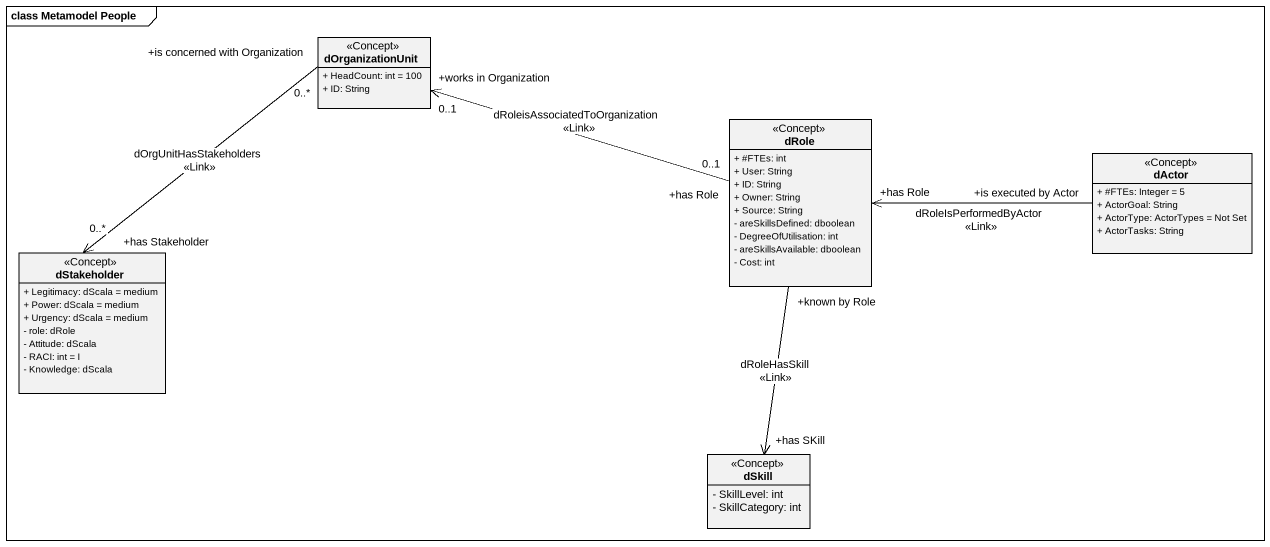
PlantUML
@startuml
mainframe class Metamodel People
hide circle
hide empty members
skinparam classAttributeIconSize 0
class dOrganizationUnit <<Concept>> {
  + HeadCount: int = 100
  + ID: String
}
class dRole <<Concept>> {
  + #FTEs: int
  + User: String
  + ID: String
  + Owner: String
  + Source: String
  - areSkillsDefined: dboolean
  - DegreeOfUtilisation: int
  - areSkillsAvailable: dboolean
  - Cost: int
}
class dActor <<Concept>> {
  + #FTEs: Integer = 5
  + ActorGoal: String
  + ActorType: ActorTypes = Not Set
  + ActorTasks: String
}
class dStakeholder <<Concept>> {
  + Legitimacy: dScala = medium
  + Power: dScala = medium
  + Urgency: dScala = medium
  - role: dRole
  - Attitude: dScala
  - RACI: int = I
  - Knowledge: dScala
}
class dSkill <<Concept>> {
  - SkillLevel: int
  - SkillCategory: int
}
dOrganizationUnit "+is concerned with Organization\n0..*" --> "+has Stakeholder\n0..*" dStakeholder : dOrgUnitHasStakeholders\n<<Link>>
dRole "+has Role\n0..1" -left-> "+works in Organization\n0..1" dOrganizationUnit : dRoleisAssociatedToOrganization\n<<Link>>
dRole "+known by Role" --> "+has SKill" dSkill : dRoleHasSkill\n<<Link>>
dActor "+is executed by Actor" -left-> "+has Role" dRole : dRoleIsPerformedByActor\n<<Link>>
@enduml
